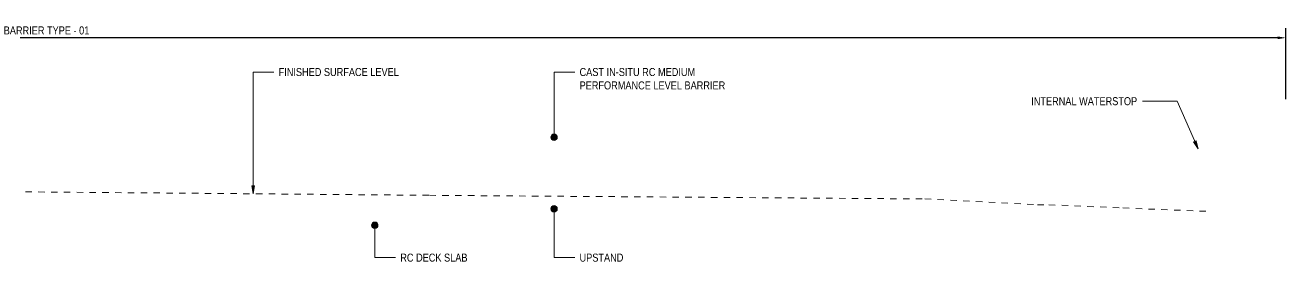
# Model space of a CAD drawing. Header units: metres. Extents: x 0 to 258, y 3 to 25.
# Drawn here: x 187.75 to 207.44, y 21.04 to 24.72 of the extents above; entities that cross this region are included whole.
import ezdxf

# ---------------------------------------------------------------- set-up
doc = ezdxf.new("R2010")
doc.units = ezdxf.units.M
doc.linetypes.add('JacobsDash', pattern=[0.0045, 0.003, -0.0015])
doc.layers.get('Defpoints').update_dxf_attribs({"color": 41})
for name, color, linetype, lineweight in [('A-ANNO-DIMS', 7, 'Continuous', 9), ('A-DETL', 7, 'Continuous', 13), ('G-ANNO-TEXT', 7, 'Continuous', 9)]:
    doc.layers.add(name, color=color, linetype=linetype, lineweight=lineweight)
doc.styles.add('Arial Narrow_2', font='ARIALN.TTF', dxfattribs={"height": 0.125})
doc.dimstyles.new('Dimension_Standard_T_REO', dxfattribs={"dimscale": 0.3048, "dimtxt": 0.127929, "dimasz": 0.410105, "dimexe": 0.492126, "dimexo": 0.0625, "dimgap": 0.164042, "dimtad": 1, "dimdec": 0, "dimlfac": 1000, "dimzin": 0, "dimdsep": 46, "dimtxsty": 'Arial Narrow_2', "dimsah": 1, "dimcen": 0.09, "dimaunit": 1, "dimadec": 4, "dimazin": 0, "dimtfac": 1, "dimtdec": 4, "dimtix": 1, "dimtmove": 0, "dimatfit": 3, "dimfxl": 0.492126, "dimfxlon": 1, "dimtvp": 1, "dimtolj": 1, "dimtzin": 0, "dimlwd": 25, "dimlwe": 25, "dimarcsym": 2})

# ---------------------------------------------------------------- blocks, each defined once
blk = doc.blocks.new('DIMBLOCK43-Section 202 ANNOTATION')
at = {"layer": 'A-ANNO-DIMS', "color": 0, "lineweight": 25, "transparency": 16777216}
for p, q in [((168.73, 23.852), (168.73, 24.677)), ((207.436, 23.568), (207.436, 24.677)), ((207.311, 24.527), (168.855, 24.527))]:
    blk.add_line(p, q, dxfattribs=at)
at = {"layer": 'A-ANNO-DIMS', "color": 0, "transparency": 16777216}
for points in [[(168.855, 24.548), (168.855, 24.506), (168.73, 24.527)], [(207.311, 24.548), (207.311, 24.506), (207.436, 24.527)]]:
    blk.add_solid(points, dxfattribs=at)
at = {"layer": 'Defpoints', "color": 0, "transparency": 16777216}
for p in [(168.73, 24.527), (168.73, 23.833), (207.436, 23.549)]:
    blk.add_point(p, dxfattribs=at)
at = {"layer": 'A-ANNO-DIMS', "color": 0, "lineweight": 25, "transparency": 16777216, "insert": (188.083, 24.641), "char_height": 0.125, "width": 1.60581, "attachment_point": 5, "style": 'Arial Narrow_2'}
blk.add_mtext('\\A1;BARRIER TYPE - 01', dxfattribs=at)

msp = doc.modelspace()

# ---------------------------------------------------------------- hatches: boundary and pattern name
at = {"layer": 'G-ANNO-TEXT'}
h = msp.add_hatch(color=256, dxfattribs=at)
edge = h.paths.add_edge_path()
edge.add_arc((196.009, 22.9764), 0.05, 0, 360)
for points in [[(206.0661, 22.7974), (206.0362, 22.9207), (205.9958, 22.903)], [(191.309, 22.0956), (191.3311, 22.2206), (191.287, 22.2206)]]:
    msp.add_hatch(color=256, dxfattribs=at).paths.add_polyline_path(points)
h = msp.add_hatch(color=256, dxfattribs=at)
edge = h.paths.add_edge_path()
edge.add_arc((196.009, 21.8607), 0.05, 0, 360)
h = msp.add_hatch(color=256, dxfattribs=at)
edge = h.paths.add_edge_path()
edge.add_arc((193.209, 21.6045), 0.05, 0, 360)

# ---------------------------------------------------------------- linework, layer by layer
at = {"layer": 'A-DETL', "color": 8, "linetype": 'JacobsDash', "lineweight": 9, "true_color": 0x808080}
for p, q in [((187.3544, 22.1289), (194.0641, 22.0714)), ((194.0641, 22.0714), (196.8591, 22.0511)), ((196.8591, 22.0511), (201.7989, 22.0151)), ((201.7989, 22.0151), (203.5566, 21.924)), ((203.5566, 21.924), (203.7366, 21.924)), ((203.7366, 21.924), (204.892, 21.8739)), ((204.892, 21.8739), (206.1859, 21.8216))]:
    msp.add_line(p, q, dxfattribs=at)
at = {"layer": 'G-ANNO-TEXT'}
for p, q in [((191.309, 23.9935), (191.6324, 23.9935)), ((191.309, 22.0956), (191.309, 23.9935)), ((196.009, 23.9935), (196.3324, 23.9935)), ((196.009, 22.9764), (196.009, 23.9935)), ((205.4998, 23.5388), (205.1959, 23.5388)), ((205.7416, 23.5388), (205.4998, 23.5388)), ((206.0661, 22.7974), (205.7416, 23.5388)), ((206.0362, 22.9207), (205.9958, 22.903)), ((205.9958, 22.903), (206.0661, 22.7974)), ((206.0661, 22.7974), (206.0362, 22.9207)), ((191.3311, 22.2206), (191.287, 22.2206)), ((191.287, 22.2206), (191.309, 22.0956)), ((191.309, 22.0956), (191.3311, 22.2206)), ((196.009, 21.8607), (196.009, 21.0999)), ((193.209, 21.6045), (193.209, 21.0999)), ((193.209, 21.0999), (193.5324, 21.0999)), ((196.009, 21.0999), (196.3324, 21.0999))]:
    msp.add_line(p, q, dxfattribs=at)
for centre in [(196.009, 22.9764), (196.009, 21.8607), (193.209, 21.6045)]:
    msp.add_circle(centre, 0.05, dxfattribs=at)

# ---------------------------------------------------------------- dimensions: what is measured, and where the dimension line sits
at = {"layer": 'A-ANNO-DIMS', "lineweight": 25}
dim = msp.add_linear_dim(base=(168.7299, 24.5268), p1=(207.4361, 23.5489), p2=(168.7299, 23.8333), text='BARRIER TYPE - 01', dimstyle='Dimension_Standard_T_REO', override={"dimpost": '<>', "dimfxl": 38.707244}, dxfattribs=at)
dim.commit()
dim.dimension.update_dxf_attribs({"geometry": 'DIMBLOCK43-Section 202 ANNOTATION', "text_midpoint": (188.083, 24.6407)})

# ---------------------------------------------------------------- next in the draw order: texts
at = {"layer": 'G-ANNO-TEXT', "char_height": 0.125, "attachment_point": 1, "style": 'Arial Narrow_2', "bg_fill": 3, "box_fill_scale": 1, "bg_fill_color": 256, "bg_fill_transparency": 0}
for s, insert in [('FINISHED SURFACE LEVEL', (191.7074, 24.056)), ('CAST IN-SITU RC MEDIUM ', (196.4074, 24.056)), ('INTERNAL WATERSTOP', (203.4606, 23.6013)), ('RC DECK SLAB', (193.6074, 21.1624)), ('UPSTAND', (196.4074, 21.1624))]:
    msp.add_mtext(s, dxfattribs=dict(at, insert=insert))

# ---------------------------------------------------------------- next in the draw order: texts
at = {"layer": 'G-ANNO-TEXT', "insert": (196.4074, 23.8476), "char_height": 0.125, "attachment_point": 1, "style": 'Arial Narrow_2', "bg_fill": 3, "box_fill_scale": 1, "bg_fill_color": 256, "bg_fill_transparency": 0}
msp.add_mtext('PERFORMANCE LEVEL BARRIER', dxfattribs=at)

doc.saveas('drawing.dxf')
